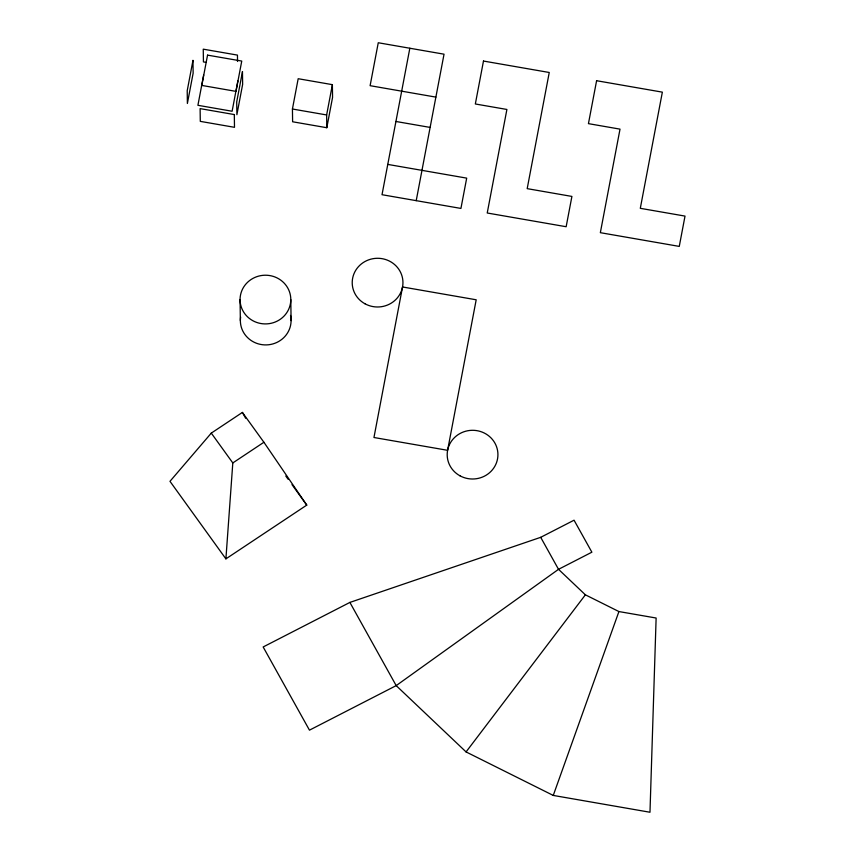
<?xml version="1.0" encoding="UTF-8"?>
<svg xmlns="http://www.w3.org/2000/svg" width="855" height="855" viewBox="0 0 855 855"><rect width="100%" height="100%" fill="white"/><g stroke="black" fill="none" stroke-linecap="round" stroke-linejoin="round"><path stroke-width="1.28" d="M225.902 558.871L232.806 462.94L211.292 433.111L242.393 412.431L263.906 442.259L306.763 505.102L225.902 558.871L169.985 481.322L211.292 433.111M203.661 74.994L197.911 105.304L232.111 111.246L237.861 80.947M292.431 109.013L298.181 78.713L332.381 84.656L332.563 97.417L326.802 127.716L292.613 121.773L292.431 109.013L326.631 114.955L326.802 127.716M326.631 114.955L332.381 84.656M409.834 48.243L382.014 194.705L460.93 208.428L466.691 178.129L387.775 164.406M416.214 200.658L444.034 54.186L378.263 42.75L370.108 85.682L435.879 97.117M553.26 795.428L618.924 611.56L656.127 618.026L649.982 812.25L553.26 795.428L466.071 751.919L396.196 685.614L349.887 602.422L263.158 646.968L309.467 730.159L396.196 685.614L558.518 569.323L591.874 552.191L574.058 520.193L540.702 537.325L349.887 602.422M466.071 751.919L585.386 594.823L618.924 611.56M232.806 462.94L263.906 442.259M206.066 62.372L203.437 61.913L203.255 49.163L237.455 55.105L237.54 61.485M395.929 121.474L430.118 127.416M585.386 594.823L558.518 569.323L540.702 537.325M285.794 476.021L288.124 479.26M292.015 484.646L306.763 505.102M242.393 412.431L245.642 418.245M290.796 299.592A25.361 24.346 -0.8 0 1 252.695 320.636A25.361 24.346 -0.8 0 1 252.802 278.463A25.361 24.346 -0.8 0 1 290.796 299.592L291.095 320.604M240.063 299.539L240.362 320.55M290.518 315.431A25.361 24.346 -0.8 0 1 266.568 344.907A25.361 24.346 -0.8 0 1 240.629 317.087M192.963 60.416L187.213 90.716L187.384 103.476L193.145 73.167L192.963 60.416M207.551 55.126L201.801 85.425L236.001 91.378L241.751 61.068L207.551 55.126M242.467 71.628L236.707 101.937L236.888 114.688L242.638 84.388L242.467 71.628M402.534 286.97L373.956 437.504L447.603 450.307L476.192 299.784L402.534 286.97M483.481 61.047L475.337 103.979L506.897 109.461L487.232 213.002L566.149 226.725L571.91 196.426L527.193 188.645L549.252 72.483L483.481 61.047M596.598 80.712L588.443 123.644L620.014 129.137L600.349 232.678L679.265 246.4L685.015 216.091L640.299 208.321L662.358 92.148L596.598 80.712M234.313 114.559L200.113 108.617L200.294 121.367L234.494 127.32L234.313 114.559M364.957 303.771A25.361 24.346 -0.8 0 0 402.951 282.545A25.361 24.346 -0.8 0 0 364.839 261.598A25.361 24.346 -0.8 0 0 364.957 303.771M459.937 475.786A25.361 24.346 -0.8 0 0 497.931 454.561A25.361 24.346 -0.8 0 0 459.819 433.613A25.361 24.346 -0.8 0 0 459.937 475.786"/></g></svg>
